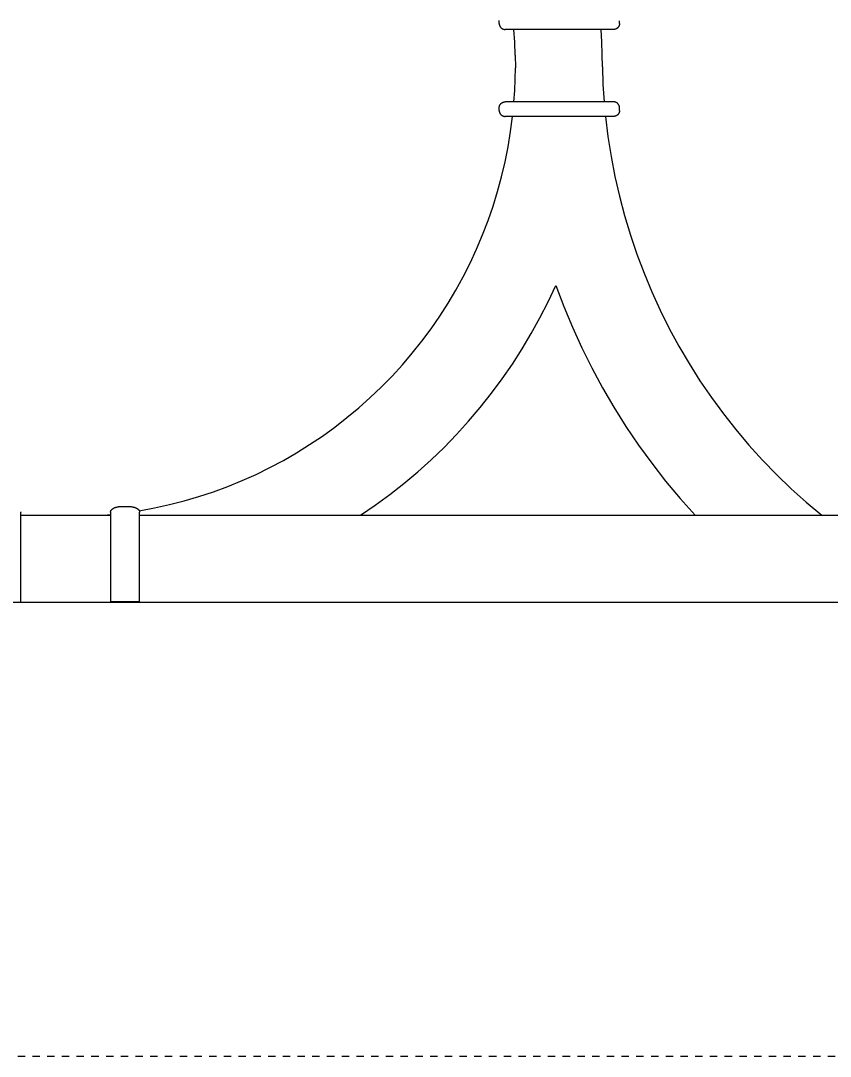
# Model space of a CAD drawing. Header units: inches. Extents: x -7 to 144, y -3 to 95.
# Drawn here: x 74.78 to 85.77, y 53.52 to 67.59 of the extents above; entities that cross this region are included whole.
import ezdxf

# ---------------------------------------------------------------- set-up
doc = ezdxf.new("R2010")
doc.units = ezdxf.units.IN
doc.linetypes.add('HIDDEN', pattern=[1.905, 1.27, -0.635])
for name, color, linetype, lineweight in [('ZANO_R', 7, 'Continuous', 0), ('ZANO_R_przerywana', 250, 'HIDDEN', 0), ('ZANO_W', 1, 'Continuous', 0)]:
    doc.layers.add(name, color=color, linetype=linetype, lineweight=lineweight)
doc.styles.get("Standard").update_dxf_attribs({"font": 'arial.ttf'})
doc.dimstyles.new('amerykanie', dxfattribs={"dimtxt": 50, "dimasz": 50, "dimexe": 0.5, "dimexo": 0.5, "dimgap": 1, "dimtad": 1, "dimdec": 0, "dimzin": 0, "dimlunit": 5, "dimtxsty": 'Standard', "dimcen": 0.09, "dimclrd": 1, "dimclre": 1, "dimclrt": 1, "dimazin": 0, "dimtfac": 1, "dimtdec": 0, "dimtmove": 0, "dimatfit": 3, "dimfxl": 1, "dimtzin": 0, "dimarcsym": 1})

# ---------------------------------------------------------------- blocks, each defined once
blk = doc.blocks.new('*D357')
at = {"layer": 'ZANO_W', "color": 1, "lineweight": -2}
for p, q in [((82.719, 76.603), (89.378, 76.603)), ((88.878, 75.603), (88.878, 60.688)), ((87.611, 59.688), (89.378, 59.688))]:
    blk.add_line(p, q, dxfattribs=at)
at = {"layer": 'ZANO_W', "color": 1}
for points in [[(89.044, 75.603), (88.711, 75.603), (88.878, 76.603)], [(88.711, 60.688), (89.044, 60.688), (88.878, 59.688)]]:
    blk.add_solid(points, dxfattribs=at)
at = {"layer": 'ZANO_W', "color": 1, "insert": (87.731, 68.145), "char_height": 1.25, "attachment_point": 5, "rotation": 90}
blk.add_mtext('16 15/16', dxfattribs=at)

msp = doc.modelspace()

# ---------------------------------------------------------------- linework, layer by layer
at = {"layer": 'ZANO_R'}
for p, q in [((81.275, 67.58539), (81.27505, 67.58807)), ((81.275, 67.54602), (81.275, 67.58539)), ((81.275, 67.54602), (81.27505, 67.54333)), ((81.27505, 67.54333), (81.27519, 67.54064)), ((81.27519, 67.54064), (81.27541, 67.53796)), ((81.27541, 67.53796), (81.27574, 67.53529)), ((81.27574, 67.53529), (81.27615, 67.53264)), ((81.27615, 67.53264), (81.27665, 67.52999)), ((81.27665, 67.52999), (81.27724, 67.52737)), ((81.27724, 67.52737), (81.27792, 67.52477)), ((81.27792, 67.52477), (81.27869, 67.5222)), ((81.27869, 67.5222), (81.27955, 67.51965)), ((81.27955, 67.51965), (81.28049, 67.51713)), ((81.28049, 67.51713), (81.28152, 67.51464)), ((81.28152, 67.51464), (81.28263, 67.5122)), ((81.28263, 67.5122), (81.28383, 67.50979)), ((81.28383, 67.50979), (81.28511, 67.50742)), ((81.28511, 67.50742), (81.28646, 67.5051)), ((81.28646, 67.5051), (81.2879, 67.50283)), ((81.2879, 67.50283), (81.28941, 67.50061)), ((82.89513, 67.50283), (82.89362, 67.50061)), ((82.89657, 67.5051), (82.89513, 67.50283)), ((82.89793, 67.50742), (82.89657, 67.5051)), ((82.89921, 67.50979), (82.89793, 67.50742)), ((82.9004, 67.5122), (82.89921, 67.50979)), ((82.90152, 67.51465), (82.9004, 67.5122)), ((82.90254, 67.51713), (82.90152, 67.51465)), ((82.90349, 67.51965), (82.90254, 67.51713)), ((82.90434, 67.5222), (82.90349, 67.51965)), ((82.90511, 67.52477), (82.90434, 67.5222)), ((82.9058, 67.52737), (82.90511, 67.52477)), ((82.90639, 67.53), (82.9058, 67.52737)), ((82.90689, 67.53264), (82.90639, 67.53)), ((82.9073, 67.53529), (82.90689, 67.53264)), ((82.90762, 67.53796), (82.9073, 67.53529)), ((82.90785, 67.54064), (82.90762, 67.53796)), ((82.90799, 67.54333), (82.90785, 67.54064)), ((82.90803, 67.54602), (82.90799, 67.54333)), ((82.90803, 67.54602), (82.90803, 67.58539)), ((81.28941, 67.50061), (81.291, 67.49844)), ((81.291, 67.49844), (81.29266, 67.49632)), ((81.29266, 67.49632), (81.29439, 67.49427)), ((81.29439, 67.49427), (81.2962, 67.49227)), ((81.2962, 67.49227), (81.29806, 67.49034)), ((81.29806, 67.49034), (81.3, 67.48847)), ((81.3, 67.48847), (81.30199, 67.48667)), ((81.30199, 67.48667), (81.30405, 67.48494)), ((81.30405, 67.48494), (81.30616, 67.48327)), ((81.30616, 67.48327), (81.30833, 67.48169)), ((81.30833, 67.48169), (81.31056, 67.48017)), ((81.31056, 67.48017), (81.31283, 67.47874)), ((81.31283, 67.47874), (81.31515, 67.47738)), ((81.31515, 67.47738), (81.31752, 67.4761)), ((81.31752, 67.4761), (81.31992, 67.47491)), ((81.31992, 67.47491), (81.32237, 67.47379)), ((81.32237, 67.47379), (81.32486, 67.47276)), ((81.32486, 67.47276), (81.32737, 67.47182)), ((81.32737, 67.47182), (81.32992, 67.47096)), ((81.32992, 67.47096), (81.3325, 67.47019)), ((81.3325, 67.47019), (81.3351, 67.46951)), ((81.3351, 67.46951), (81.33772, 67.46892)), ((81.33772, 67.46892), (81.34036, 67.46842)), ((81.34036, 67.46842), (81.34302, 67.46801)), ((81.34302, 67.46801), (81.34569, 67.46769)), ((81.34569, 67.46769), (81.34837, 67.46746)), ((81.34837, 67.46746), (81.35105, 67.46732)), ((81.35105, 67.46732), (81.35374, 67.46727)), ((82.82929, 67.46728), (81.35374, 67.46727)), ((81.48505, 67.29258), (81.47319, 67.46727)), ((82.66736, 67.29731), (82.65764, 67.46728)), ((82.83198, 67.46732), (82.82929, 67.46728)), ((82.83467, 67.46746), (82.83198, 67.46732)), ((82.83735, 67.46769), (82.83467, 67.46746)), ((82.84002, 67.46801), (82.83735, 67.46769)), ((82.84267, 67.46842), (82.84002, 67.46801)), ((82.84531, 67.46892), (82.84267, 67.46842)), ((82.84794, 67.46951), (82.84531, 67.46892)), ((82.85054, 67.4702), (82.84794, 67.46951)), ((82.85311, 67.47096), (82.85054, 67.4702)), ((82.85566, 67.47182), (82.85311, 67.47096)), ((82.85818, 67.47277), (82.85566, 67.47182)), ((82.86066, 67.47379), (82.85818, 67.47277)), ((82.86311, 67.47491), (82.86066, 67.47379)), ((82.86552, 67.4761), (82.86311, 67.47491)), ((82.86789, 67.47738), (82.86552, 67.4761)), ((82.87021, 67.47874), (82.86789, 67.47738)), ((82.87248, 67.48017), (82.87021, 67.47874)), ((82.8747, 67.48169), (82.87248, 67.48017)), ((82.87687, 67.48327), (82.8747, 67.48169)), ((82.87899, 67.48494), (82.87687, 67.48327)), ((82.88104, 67.48667), (82.87899, 67.48494)), ((82.88304, 67.48847), (82.88104, 67.48667)), ((82.88497, 67.49034), (82.88304, 67.48847)), ((82.88684, 67.49227), (82.88497, 67.49034)), ((82.88864, 67.49427), (82.88684, 67.49227)), ((82.89037, 67.49632), (82.88864, 67.49427)), ((82.89203, 67.49844), (82.89037, 67.49632)), ((82.89362, 67.50061), (82.89203, 67.49844)), ((81.49192, 67.11761), (81.48505, 67.29258)), ((82.67312, 67.12717), (82.66736, 67.29731)), ((81.49192, 67.11761), (81.49378, 66.94586)), ((82.67491, 66.95694), (82.67312, 67.12717)), ((81.49134, 66.79143), (81.49378, 66.94586)), ((82.67491, 66.95694), (82.68355, 66.7198)), ((81.485, 66.63712), (81.49134, 66.79143)), ((82.68355, 66.7198), (82.69915, 66.48302)), ((81.47477, 66.48302), (81.485, 66.63712)), ((81.275, 66.40428), (81.27505, 66.40697)), ((81.275, 66.36491), (81.275, 66.40428)), ((81.27505, 66.40697), (81.27519, 66.40966)), ((81.27519, 66.40966), (81.27541, 66.41233)), ((81.27541, 66.41233), (81.27574, 66.415)), ((81.27574, 66.415), (81.27615, 66.41766)), ((81.27615, 66.41766), (81.27665, 66.4203)), ((81.27665, 66.4203), (81.27724, 66.42293)), ((81.27724, 66.42293), (81.27792, 66.42553)), ((81.27792, 66.42553), (81.27869, 66.4281)), ((81.27869, 66.4281), (81.27955, 66.43065)), ((81.27955, 66.43065), (81.28049, 66.43317)), ((81.28049, 66.43317), (81.28152, 66.43565)), ((81.28152, 66.43565), (81.28263, 66.4381)), ((81.28263, 66.4381), (81.28383, 66.44051)), ((81.28383, 66.44051), (81.28511, 66.44287)), ((81.28511, 66.44287), (81.28646, 66.44519)), ((81.28646, 66.44519), (81.2879, 66.44747)), ((81.2879, 66.44747), (81.28941, 66.44969)), ((81.28941, 66.44969), (81.291, 66.45186)), ((81.291, 66.45186), (81.29266, 66.45397)), ((81.29266, 66.45397), (81.29439, 66.45603)), ((81.29439, 66.45603), (81.2962, 66.45803)), ((81.2962, 66.45803), (81.29806, 66.45996)), ((81.29806, 66.45996), (81.3, 66.46183)), ((81.3, 66.46183), (81.30199, 66.46363)), ((81.30199, 66.46363), (81.30405, 66.46536)), ((81.30405, 66.46536), (81.30616, 66.46702)), ((81.30616, 66.46702), (81.30833, 66.46861)), ((81.30833, 66.46861), (81.31056, 66.47012)), ((81.31056, 66.47012), (81.31283, 66.47156)), ((81.31283, 66.47156), (81.31515, 66.47292)), ((81.31515, 66.47292), (81.31752, 66.47419)), ((81.31752, 66.47419), (81.31992, 66.47539)), ((81.31992, 66.47539), (81.32237, 66.4765)), ((81.32237, 66.4765), (81.32486, 66.47753)), ((81.32486, 66.47753), (81.32737, 66.47848)), ((81.32737, 66.47848), (81.32992, 66.47933)), ((81.32992, 66.47933), (81.3325, 66.4801)), ((81.3325, 66.4801), (81.3351, 66.48078)), ((81.3351, 66.48078), (81.33772, 66.48138)), ((81.33772, 66.48138), (81.34036, 66.48188)), ((81.34036, 66.48188), (81.34302, 66.48229)), ((81.34302, 66.48229), (81.34569, 66.48261)), ((81.34569, 66.48261), (81.34837, 66.48284)), ((81.34837, 66.48284), (81.35105, 66.48298)), ((81.35105, 66.48298), (81.35374, 66.48302)), ((82.82929, 66.48302), (81.35374, 66.48302)), ((82.83198, 66.48298), (82.82929, 66.48302)), ((82.83467, 66.48284), (82.83198, 66.48298)), ((82.83735, 66.48261), (82.83467, 66.48284)), ((82.84002, 66.48229), (82.83735, 66.48261)), ((82.84267, 66.48188), (82.84002, 66.48229)), ((82.84531, 66.48138), (82.84267, 66.48188)), ((82.84794, 66.48078), (82.84531, 66.48138)), ((82.85054, 66.4801), (82.84794, 66.48078)), ((82.85311, 66.47933), (82.85054, 66.4801)), ((82.85566, 66.47848), (82.85311, 66.47933)), ((82.85818, 66.47753), (82.85566, 66.47848)), ((82.86066, 66.4765), (82.85818, 66.47753)), ((82.86311, 66.47539), (82.86066, 66.4765)), ((82.86552, 66.4742), (82.86311, 66.47539)), ((82.86789, 66.47292), (82.86552, 66.4742)), ((82.87021, 66.47156), (82.86789, 66.47292)), ((82.87248, 66.47012), (82.87021, 66.47156)), ((82.8747, 66.46861), (82.87248, 66.47012)), ((82.87687, 66.46702), (82.8747, 66.46861)), ((82.87899, 66.46536), (82.87687, 66.46702)), ((82.88104, 66.46363), (82.87899, 66.46536)), ((82.88304, 66.46183), (82.88104, 66.46363)), ((82.88497, 66.45996), (82.88304, 66.46183)), ((82.88684, 66.45803), (82.88497, 66.45996)), ((82.88864, 66.45603), (82.88684, 66.45803)), ((82.89037, 66.45397), (82.88864, 66.45603)), ((82.89203, 66.45186), (82.89037, 66.45397)), ((82.89362, 66.44969), (82.89203, 66.45186)), ((82.89513, 66.44747), (82.89362, 66.44969)), ((82.89657, 66.4452), (82.89513, 66.44747)), ((82.89793, 66.44287), (82.89657, 66.4452)), ((82.89921, 66.44051), (82.89793, 66.44287)), ((82.9004, 66.4381), (82.89921, 66.44051)), ((82.90152, 66.43565), (82.9004, 66.4381)), ((82.90254, 66.43317), (82.90152, 66.43565)), ((82.90349, 66.43065), (82.90254, 66.43317)), ((82.90434, 66.4281), (82.90349, 66.43065)), ((82.90511, 66.42553), (82.90434, 66.4281)), ((82.9058, 66.42293), (82.90511, 66.42553)), ((82.90639, 66.4203), (82.9058, 66.42293)), ((82.90689, 66.41766), (82.90639, 66.4203)), ((82.9073, 66.415), (82.90689, 66.41766)), ((82.90762, 66.41234), (82.9073, 66.415)), ((82.90785, 66.40966), (82.90762, 66.41234)), ((82.90799, 66.40697), (82.90785, 66.40966)), ((82.90803, 66.40428), (82.90799, 66.40697)), ((82.90803, 66.36491), (82.90803, 66.40428)), ((81.275, 66.36491), (81.27505, 66.36222)), ((81.27505, 66.36222), (81.27519, 66.35954)), ((81.27519, 66.35954), (81.27541, 66.35686)), ((81.27541, 66.35686), (81.27574, 66.35419)), ((81.27574, 66.35419), (81.27615, 66.35153)), ((81.27615, 66.35153), (81.27665, 66.34889)), ((81.27665, 66.34889), (81.27724, 66.34627)), ((81.27724, 66.34627), (81.27792, 66.34367)), ((81.27792, 66.34367), (81.27869, 66.34109)), ((81.27869, 66.34109), (81.27955, 66.33854)), ((81.27955, 66.33854), (81.28049, 66.33603)), ((81.28049, 66.33603), (81.28152, 66.33354)), ((81.28152, 66.33354), (81.28263, 66.3311)), ((81.28263, 66.3311), (81.28383, 66.32869)), ((81.28383, 66.32869), (81.28511, 66.32632)), ((81.28511, 66.32632), (81.28646, 66.324)), ((81.28646, 66.324), (81.2879, 66.32173)), ((81.2879, 66.32173), (81.28941, 66.3195)), ((81.28941, 66.3195), (81.291, 66.31733)), ((81.291, 66.31733), (81.29266, 66.31522)), ((81.29266, 66.31522), (81.29439, 66.31316)), ((81.29439, 66.31316), (81.2962, 66.31117)), ((81.2962, 66.31117), (81.29806, 66.30923)), ((81.29806, 66.30923), (81.3, 66.30737)), ((81.3, 66.30737), (81.30199, 66.30557)), ((81.30199, 66.30557), (81.30405, 66.30383)), ((81.30405, 66.30383), (81.30616, 66.30217)), ((81.30616, 66.30217), (81.30833, 66.30058)), ((81.30833, 66.30058), (81.31056, 66.29907)), ((81.31056, 66.29907), (81.31283, 66.29764)), ((81.31283, 66.29764), (81.31515, 66.29628)), ((81.31515, 66.29628), (81.31752, 66.295)), ((81.31752, 66.295), (81.31992, 66.2938)), ((81.31992, 66.2938), (81.32237, 66.29269)), ((81.32237, 66.29269), (81.32486, 66.29166)), ((81.32486, 66.29166), (81.32737, 66.29072)), ((81.32737, 66.29072), (81.32992, 66.28986)), ((81.32992, 66.28986), (81.3325, 66.28909)), ((81.3325, 66.28909), (81.3351, 66.28841)), ((81.3351, 66.28841), (81.33772, 66.28782)), ((81.33772, 66.28782), (81.34036, 66.28732)), ((81.34036, 66.28732), (81.34302, 66.28691)), ((81.34302, 66.28691), (81.34569, 66.28659)), ((81.34569, 66.28659), (81.34837, 66.28636)), ((81.34837, 66.28636), (81.35105, 66.28622)), ((81.35105, 66.28622), (81.35374, 66.28617)), ((82.82929, 66.28617), (81.35374, 66.28617)), ((81.42937, 66.07963), (81.456, 66.28617)), ((82.71747, 66.28617), (82.75093, 66.01337)), ((82.83198, 66.28622), (82.82929, 66.28617)), ((82.83467, 66.28636), (82.83198, 66.28622)), ((82.83735, 66.28659), (82.83467, 66.28636)), ((82.84002, 66.28691), (82.83735, 66.28659)), ((82.84267, 66.28732), (82.84002, 66.28691)), ((82.84531, 66.28782), (82.84267, 66.28732)), ((82.84794, 66.28841), (82.84531, 66.28782)), ((82.85054, 66.28909), (82.84794, 66.28841)), ((82.85311, 66.28986), (82.85054, 66.28909)), ((82.85566, 66.29072), (82.85311, 66.28986)), ((82.85818, 66.29166), (82.85566, 66.29072)), ((82.86066, 66.29269), (82.85818, 66.29166)), ((82.86311, 66.2938), (82.86066, 66.29269)), ((82.86552, 66.295), (82.86311, 66.2938)), ((82.86789, 66.29628), (82.86552, 66.295)), ((82.87021, 66.29764), (82.86789, 66.29628)), ((82.87248, 66.29907), (82.87021, 66.29764)), ((82.8747, 66.30058), (82.87248, 66.29907)), ((82.87687, 66.30217), (82.8747, 66.30058)), ((82.87899, 66.30383), (82.87687, 66.30217)), ((82.88104, 66.30557), (82.87899, 66.30383)), ((82.88304, 66.30737), (82.88104, 66.30557)), ((82.88497, 66.30924), (82.88304, 66.30737)), ((82.88684, 66.31117), (82.88497, 66.30924)), ((82.88864, 66.31316), (82.88684, 66.31117)), ((82.89037, 66.31522), (82.88864, 66.31316)), ((82.89203, 66.31734), (82.89037, 66.31522)), ((82.89362, 66.31951), (82.89203, 66.31734)), ((82.89513, 66.32173), (82.89362, 66.31951)), ((82.89657, 66.324), (82.89513, 66.32173)), ((82.89793, 66.32632), (82.89657, 66.324)), ((82.89921, 66.32869), (82.89793, 66.32632)), ((82.9004, 66.3311), (82.89921, 66.32869)), ((82.90152, 66.33354), (82.9004, 66.3311)), ((82.90254, 66.33603), (82.90152, 66.33354)), ((82.90349, 66.33854), (82.90254, 66.33603)), ((82.90434, 66.34109), (82.90349, 66.33854)), ((82.90511, 66.34367), (82.90434, 66.34109)), ((82.9058, 66.34627), (82.90511, 66.34367)), ((82.90639, 66.34889), (82.9058, 66.34627)), ((82.90689, 66.35153), (82.90639, 66.34889)), ((82.9073, 66.35419), (82.90689, 66.35153)), ((82.90762, 66.35686), (82.9073, 66.35419)), ((82.90785, 66.35954), (82.90762, 66.35686)), ((82.90799, 66.36222), (82.90785, 66.35954)), ((82.90803, 66.36491), (82.90799, 66.36222)), ((81.39572, 65.87411), (81.42937, 66.07963)), ((82.75093, 66.01337), (82.79365, 65.74186)), ((81.3551, 65.66985), (81.39572, 65.87411)), ((82.79365, 65.74186), (82.8456, 65.47196)), ((81.30755, 65.4671), (81.3551, 65.66985)), ((81.25313, 65.26608), (81.30755, 65.4671)), ((82.8456, 65.47196), (82.90671, 65.20399)), ((81.1919, 65.06703), (81.25313, 65.26608)), ((82.90671, 65.20399), (82.97691, 64.93826)), ((81.12393, 64.87018), (81.1919, 65.06703)), ((81.0493, 64.67576), (81.12393, 64.87018)), ((82.97691, 64.93826), (83.05611, 64.67507)), ((80.9681, 64.48399), (81.0493, 64.67576)), ((83.05611, 64.67507), (83.14423, 64.41473)), ((80.88042, 64.29509), (80.9681, 64.48399)), ((83.14423, 64.41473), (83.24117, 64.15754)), ((80.78636, 64.10928), (80.88042, 64.29509)), ((83.24117, 64.15754), (83.3468, 63.9038)), ((80.68604, 63.92679), (80.78636, 64.10928)), ((81.93826, 63.76966), (82.04147, 63.99095)), ((82.04147, 63.99095), (82.15019, 63.70468)), ((80.57956, 63.74781), (80.68604, 63.92679)), ((83.3468, 63.9038), (83.46102, 63.6538)), ((80.46705, 63.57256), (80.57956, 63.74781)), ((81.82772, 63.55194), (81.93826, 63.76966)), ((82.15019, 63.70468), (82.26832, 63.42216)), ((80.34865, 63.40124), (80.46705, 63.57256)), ((83.46102, 63.6538), (83.58368, 63.40784)), ((81.70995, 63.33804), (81.82772, 63.55194)), ((80.22448, 63.23405), (80.34865, 63.40124)), ((81.58509, 63.1282), (81.70995, 63.33804)), ((82.26832, 63.42216), (82.39574, 63.14371)), ((83.58368, 63.40784), (83.71464, 63.1662)), ((80.0947, 63.07119), (80.22448, 63.23405)), ((82.39574, 63.14371), (82.53231, 62.86963)), ((83.71464, 63.1662), (83.85376, 62.92915)), ((79.95944, 62.91283), (80.0947, 63.07119)), ((81.45328, 62.92266), (81.58509, 63.1282)), ((79.81888, 62.75917), (79.95944, 62.91283)), ((81.31468, 62.72163), (81.45328, 62.92266)), ((82.53231, 62.86963), (82.67786, 62.60021)), ((83.85376, 62.92915), (84.00086, 62.69698)), ((79.67317, 62.61038), (79.81888, 62.75917)), ((81.16943, 62.52536), (81.31468, 62.72163)), ((79.52248, 62.46663), (79.67317, 62.61038)), ((82.67786, 62.60021), (82.83226, 62.33576)), ((84.00086, 62.69698), (84.15579, 62.46996)), ((79.36699, 62.3281), (79.52248, 62.46663)), ((81.01769, 62.33405), (81.16943, 62.52536)), ((84.15579, 62.46996), (84.31835, 62.24834)), ((79.20687, 62.19493), (79.36699, 62.3281)), ((80.85965, 62.14792), (81.01769, 62.33405)), ((82.83226, 62.33576), (82.99532, 62.07657)), ((79.04231, 62.0673), (79.20687, 62.19493)), ((84.31835, 62.24834), (84.48837, 62.03239)), ((78.87351, 61.94533), (79.04231, 62.0673)), ((80.69546, 61.96719), (80.85965, 62.14792)), ((82.99532, 62.07657), (83.16687, 61.82291)), ((84.48837, 62.03239), (84.66564, 61.82235)), ((78.70065, 61.82919), (78.87351, 61.94533)), ((80.52533, 61.79204), (80.69546, 61.96719)), ((78.52394, 61.71899), (78.70065, 61.82919)), ((80.34943, 61.62269), (80.52533, 61.79204)), ((83.16687, 61.82291), (83.34672, 61.57507)), ((84.66564, 61.82235), (84.84997, 61.61846)), ((78.15979, 61.51695), (78.34358, 61.61487)), ((78.34358, 61.61487), (78.52394, 61.71899)), ((80.16796, 61.45931), (80.34943, 61.62269)), ((84.84997, 61.61846), (85.04112, 61.42097)), ((77.97276, 61.42533), (78.15979, 61.51695)), ((79.98114, 61.30209), (80.16796, 61.45931)), ((83.34672, 61.57507), (83.53468, 61.33332)), ((77.58991, 61.26146), (77.78273, 61.34014)), ((77.78273, 61.34014), (77.97276, 61.42533)), ((83.53468, 61.33332), (83.73053, 61.09792)), ((85.04112, 61.42097), (85.23889, 61.23011)), ((77.1968, 61.12401), (77.39453, 61.18939)), ((77.39453, 61.18939), (77.58991, 61.26146)), ((79.78916, 61.15121), (79.98114, 61.30209)), ((85.23889, 61.23011), (85.44305, 61.04609)), ((76.79525, 61.01362), (76.99696, 61.0654)), ((76.99696, 61.0654), (77.1968, 61.12401)), ((79.59224, 61.00683), (79.78916, 61.15121)), ((83.73053, 61.09792), (83.93406, 60.86913)), ((85.44305, 61.04609), (85.65335, 60.86913)), ((74.77698, 60.91444), (74.77699, 60.91359)), ((74.77699, 60.90977), (74.77699, 60.91359)), ((74.77699, 60.89968), (74.77699, 60.90977)), ((74.77699, 60.88304), (74.77699, 60.89968)), ((75.99747, 60.91359), (75.99748, 60.91444)), ((75.99747, 60.91359), (75.99747, 60.90977)), ((75.99747, 60.90977), (75.99747, 60.89968)), ((75.99747, 60.89968), (75.99747, 60.88304)), ((75.99748, 60.91444), (75.99751, 60.91529)), ((75.99751, 60.91529), (75.99756, 60.91614)), ((75.99756, 60.91614), (75.99763, 60.917)), ((75.99763, 60.917), (75.99772, 60.91786)), ((75.99772, 60.91786), (75.99783, 60.91872)), ((75.99783, 60.91872), (75.99796, 60.91959)), ((75.99796, 60.91959), (75.99811, 60.92045)), ((75.99811, 60.92045), (75.99828, 60.92133)), ((75.99828, 60.92133), (75.99847, 60.9222)), ((75.99847, 60.9222), (75.99869, 60.92308)), ((75.99869, 60.92308), (75.99893, 60.92396)), ((75.99893, 60.92396), (75.99919, 60.92484)), ((75.99919, 60.92484), (75.99947, 60.92572)), ((75.99947, 60.92572), (75.99977, 60.9266)), ((75.99977, 60.9266), (76.0001, 60.92749)), ((76.0001, 60.92749), (76.00045, 60.92838)), ((76.00045, 60.92838), (76.00082, 60.92927)), ((76.00082, 60.92927), (76.00122, 60.93016)), ((76.00122, 60.93016), (76.00164, 60.93105)), ((76.00164, 60.93105), (76.00208, 60.93194)), ((76.00208, 60.93194), (76.00255, 60.93283)), ((76.00255, 60.93283), (76.00304, 60.93372)), ((76.00304, 60.93372), (76.00355, 60.93461)), ((76.00355, 60.93461), (76.00409, 60.9355)), ((76.00409, 60.9355), (76.00465, 60.93639)), ((76.00465, 60.93639), (76.00524, 60.93728)), ((76.00524, 60.93728), (76.00585, 60.93817)), ((76.00585, 60.93817), (76.00648, 60.93906)), ((76.00648, 60.93906), (76.00714, 60.93994)), ((76.00714, 60.93994), (76.00782, 60.94083)), ((76.00782, 60.94083), (76.00853, 60.94171)), ((76.00853, 60.94171), (76.00926, 60.94259)), ((76.00926, 60.94259), (76.01002, 60.94347)), ((76.01002, 60.94347), (76.0116, 60.94522)), ((76.0116, 60.94522), (76.01328, 60.94695)), ((76.01328, 60.94695), (76.01506, 60.94868)), ((76.01506, 60.94868), (76.01694, 60.95038)), ((76.01694, 60.95038), (76.01891, 60.95207)), ((76.01891, 60.95207), (76.02098, 60.95374)), ((76.02098, 60.95374), (76.02314, 60.95539)), ((76.02314, 60.95539), (76.02539, 60.95702)), ((76.02539, 60.95702), (76.02774, 60.95862)), ((76.02774, 60.95862), (76.03017, 60.96019)), ((76.03017, 60.96019), (76.03269, 60.96174)), ((76.03269, 60.96174), (76.0353, 60.96325)), ((76.0353, 60.96325), (76.03798, 60.96474)), ((76.03798, 60.96474), (76.04075, 60.96619)), ((76.04075, 60.96619), (76.0436, 60.96761)), ((76.0436, 60.96761), (76.04652, 60.96899)), ((76.04652, 60.96899), (76.04951, 60.97033)), ((76.04951, 60.97033), (76.05257, 60.97163)), ((76.05257, 60.97163), (76.05569, 60.9729)), ((76.05569, 60.9729), (76.05888, 60.97412)), ((76.05888, 60.97412), (76.06212, 60.9753)), ((76.06212, 60.9753), (76.06878, 60.97753)), ((76.06878, 60.97753), (76.07562, 60.97958)), ((76.07562, 60.97958), (76.08262, 60.98145)), ((76.08262, 60.98145), (76.08975, 60.98313)), ((76.08975, 60.98313), (76.09698, 60.98462)), ((76.09698, 60.98462), (76.10428, 60.98592)), ((76.10428, 60.98592), (76.11162, 60.98703)), ((76.11162, 60.98703), (76.11896, 60.98796)), ((76.11896, 60.98796), (76.12629, 60.9887)), ((76.12629, 60.9887), (76.13358, 60.98927)), ((76.13358, 60.98927), (76.1408, 60.98967)), ((76.1408, 60.98967), (76.14793, 60.9899)), ((76.14793, 60.9899), (76.15495, 60.98998)), ((76.15495, 60.98998), (76.23369, 60.98998)), ((76.23369, 60.98998), (76.24071, 60.9899)), ((76.24071, 60.9899), (76.24784, 60.98967)), ((76.24784, 60.98967), (76.25506, 60.98927)), ((76.25506, 60.98927), (76.26234, 60.9887)), ((76.26234, 60.9887), (76.26967, 60.98796)), ((76.26967, 60.98796), (76.27702, 60.98703)), ((76.27702, 60.98703), (76.28436, 60.98592)), ((76.28436, 60.98592), (76.29165, 60.98462)), ((76.29165, 60.98462), (76.29888, 60.98313)), ((76.29888, 60.98313), (76.30602, 60.98145)), ((76.30602, 60.98145), (76.31302, 60.97958)), ((76.31302, 60.97958), (76.31986, 60.97753)), ((76.31986, 60.97753), (76.32651, 60.9753)), ((76.32651, 60.9753), (76.32976, 60.97412)), ((76.32976, 60.97412), (76.33295, 60.9729)), ((76.33295, 60.9729), (76.33607, 60.97163)), ((76.33607, 60.97163), (76.33913, 60.97033)), ((76.33913, 60.97033), (76.34212, 60.96899)), ((76.34212, 60.96899), (76.34504, 60.96761)), ((76.34504, 60.96761), (76.34789, 60.96619)), ((76.34789, 60.96619), (76.35065, 60.96474)), ((76.35065, 60.96474), (76.35334, 60.96325)), ((76.35334, 60.96325), (76.35595, 60.96174)), ((76.35595, 60.96174), (76.35847, 60.96019)), ((76.35847, 60.96019), (76.3609, 60.95862)), ((76.3609, 60.95862), (76.36324, 60.95702)), ((76.36324, 60.95702), (76.3655, 60.95539)), ((76.3655, 60.95539), (76.36766, 60.95374)), ((76.36766, 60.95374), (76.36972, 60.95207)), ((76.36972, 60.95207), (76.3717, 60.95038)), ((76.3717, 60.95038), (76.37357, 60.94868)), ((76.37357, 60.94868), (76.37535, 60.94695)), ((76.37535, 60.94695), (76.37704, 60.94522)), ((76.37704, 60.94522), (76.37862, 60.94347)), ((76.37862, 60.94347), (76.37938, 60.94259)), ((76.37938, 60.94259), (76.38011, 60.94171)), ((76.38011, 60.94171), (76.38082, 60.94083)), ((76.38082, 60.94083), (76.3815, 60.93994)), ((76.3815, 60.93994), (76.38216, 60.93906)), ((76.38216, 60.93906), (76.38279, 60.93817)), ((76.38279, 60.93817), (76.3834, 60.93728)), ((76.3834, 60.93728), (76.38399, 60.93639)), ((76.38399, 60.93639), (76.38455, 60.9355)), ((76.38455, 60.9355), (76.38509, 60.93461)), ((76.38509, 60.93461), (76.3856, 60.93372)), ((76.3856, 60.93372), (76.38609, 60.93283)), ((76.38609, 60.93283), (76.38656, 60.93194)), ((76.38656, 60.93194), (76.387, 60.93105)), ((76.387, 60.93105), (76.38742, 60.93016)), ((76.38712, 60.9308), (76.59189, 60.96873)), ((76.38742, 60.93016), (76.38781, 60.92927)), ((76.38781, 60.92927), (76.38819, 60.92838)), ((76.38819, 60.92838), (76.38854, 60.92749)), ((76.38854, 60.92749), (76.38886, 60.9266)), ((76.38886, 60.9266), (76.38917, 60.92572)), ((76.38917, 60.92572), (76.38945, 60.92484)), ((76.38945, 60.92484), (76.38971, 60.92396)), ((76.38971, 60.92396), (76.38995, 60.92308)), ((76.38995, 60.92308), (76.39016, 60.9222)), ((76.39016, 60.9222), (76.39036, 60.92133)), ((76.39036, 60.92133), (76.39053, 60.92045)), ((76.39053, 60.92045), (76.39068, 60.91959)), ((76.39068, 60.91959), (76.39081, 60.91872)), ((76.39081, 60.91872), (76.39092, 60.91786)), ((76.39092, 60.91786), (76.39101, 60.917)), ((76.39101, 60.917), (76.39108, 60.91614)), ((76.39108, 60.91614), (76.39113, 60.91529)), ((76.39113, 60.91529), (76.39116, 60.91444)), ((76.39116, 60.91444), (76.39117, 60.91359)), ((76.39117, 60.90977), (76.39117, 60.91359)), ((76.39117, 60.89968), (76.39117, 60.90977)), ((76.39117, 60.88304), (76.39117, 60.89968)), ((76.59189, 60.96873), (76.79525, 61.01362)), ((79.3906, 60.86912), (79.59224, 61.00683)), ((74.77699, 60.86018), (74.77699, 60.88304)), ((74.77699, 60.8758), (74.84934, 60.86913)), ((74.77699, 60.86913), (75.99747, 60.86913)), ((74.77699, 60.83195), (74.77699, 60.86018)), ((74.77699, 60.79971), (74.77699, 60.83195)), ((74.77699, 60.76507), (74.77699, 60.79971)), ((74.77699, 60.72979), (74.77699, 60.76507)), ((75.90064, 60.86913), (75.99747, 60.87825)), ((75.99747, 60.88304), (75.99747, 60.86018)), ((75.99747, 60.86018), (75.99747, 60.83195)), ((75.99747, 60.83195), (75.99747, 60.79971)), ((75.99747, 60.79971), (75.99747, 60.76507)), ((75.99747, 60.76507), (75.99747, 60.72979)), ((76.39117, 60.86018), (76.39117, 60.88304)), ((76.39117, 60.86913), (85.88698, 60.86913)), ((76.39117, 60.83195), (76.39117, 60.86018)), ((76.39117, 60.79971), (76.39117, 60.83195)), ((76.39117, 60.76507), (76.39117, 60.79971)), ((76.39117, 60.72979), (76.39117, 60.76507)), ((79.39059, 60.86913), (79.73697, 60.86913)), ((74.77699, 59.69429), (74.77699, 60.72965)), ((75.99747, 60.72965), (75.99747, 59.69429)), ((76.39117, 59.69429), (76.39117, 60.72965)), ((60.3358, 59.68802), (87.89485, 59.68802)), ((76.23369, 59.69429), (75.99747, 59.69429)), ((76.39117, 59.69429), (76.23369, 59.69429))]:
    msp.add_line(p, q, dxfattribs=at)
msp.add_lwpolyline([(-7.14872, 59.68802), (102.9074, 59.68802)], dxfattribs=at)
at = {"layer": 'ZANO_R_przerywana', "ltscale": 0.05}
msp.add_line((60.3358, 53.52271), (87.89485, 53.52271), dxfattribs=at)

# ---------------------------------------------------------------- dimensions: what is measured, and where the dimension line sits
at = {"layer": 'ZANO_W'}
dim = msp.add_linear_dim(base=(88.87766, 59.68806), p1=(82.21938, 76.6025), p2=(87.11066, 59.68806), angle=90, dimstyle='amerykanie', override={"dimtxt": 1.25, "dimasz": 1, "dimgap": 0.5, "dimdec": 4, "dimaunit": 1, "dimadec": 1, "dimtdec": 4, "dimtmove": 1, "dimfrac": 2}, dxfattribs=at)
dim.commit()
dim.dimension.update_dxf_attribs({"geometry": '*D357', "text_midpoint": (87.73134, 68.14528)})

doc.saveas('drawing.dxf')
